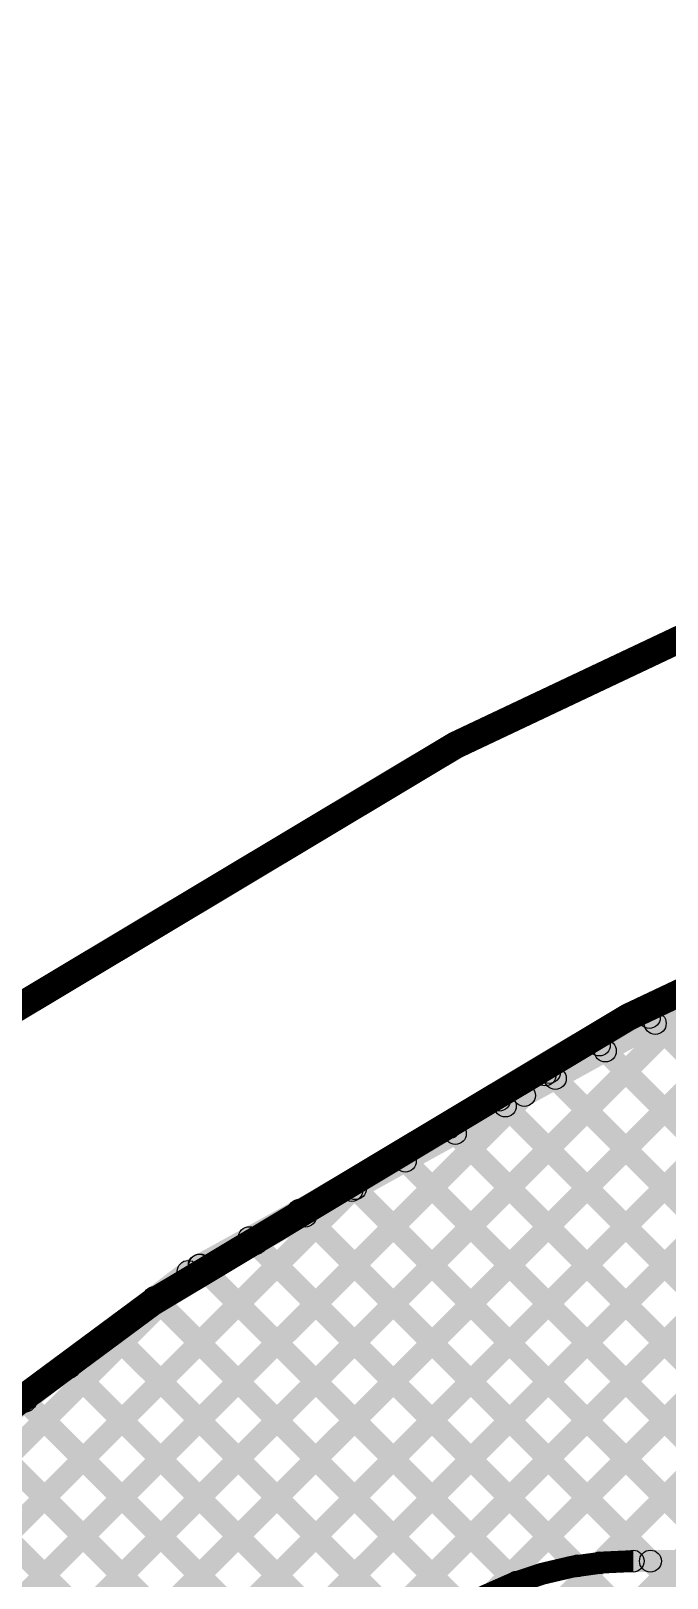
# Model space of a CAD drawing. Header units: millimetres. Extents: x -2.17 to 2.17, y -2.17 to 2.17.
# Drawn here: x -1.176 to -0.944, y 1.607 to 2.171 of the extents above; entities that cross this region are included whole.
import ezdxf

# ---------------------------------------------------------------- set-up
doc = ezdxf.new("R2010")
doc.units = ezdxf.units.MM
doc.header["$MEASUREMENT"] = 0
for name, color, linetype in [('BottomLayer', 5, 'Continuous'), ('Mechanical2', 216, 'Continuous'), ('TopLayer', 1, 'Continuous')]:
    doc.layers.add(name, color=color, linetype=linetype)

msp = doc.modelspace()

# ---------------------------------------------------------------- hatches: boundary and pattern name
at = {"layer": 'BottomLayer'}
for points in [[(-1.94446, 0.60203), (-1.95012, 0.60769), (-0.59049, 1.96732), (-0.58483, 1.96167)], [(-1.93123, 0.64355), (-1.93688, 0.64921), (-0.6351, 1.951), (-0.62944, 1.94534)], [(-1.91799, 0.68507), (-1.92365, 0.69073), (-0.67971, 1.93467), (-0.67405, 1.92901)], [(-1.90135, 0.73), (-1.90701, 0.73566), (-0.72432, 1.91834), (-0.71867, 1.91268)], [(-1.87857, 0.78107), (-1.88422, 0.78673), (-0.76894, 1.90201), (-0.76328, 1.89636)], [(-1.85578, 0.83214), (-1.86144, 0.83779), (-0.81355, 1.88569), (-0.80789, 1.88003)], [(-1.11638, 1.71511), (-1.12024, 1.72211), (-0.84064, 1.87611), (-0.83678, 1.86911)], [(-1.833, 0.88321), (-1.83865, 0.88886), (-0.865, 1.86252), (-0.85934, 1.85686)], [(-1.80241, 0.94207), (-1.80807, 0.94773), (-0.92796, 1.82784), (-0.92231, 1.82218)], [(-0.95287, 1.80846), (-0.94721, 1.81412), (0.13519, 0.73172), (0.12953, 0.72606)], [(-0.97111, 1.79842), (-0.96545, 1.80407), (0.1069, 0.73172), (0.10125, 0.72606)], [(-1.76515, 1.00763), (-1.7708, 1.01328), (-0.99093, 1.79316), (-0.98527, 1.7875)], [(-0.98935, 1.78837), (-0.98369, 1.79403), (0.07862, 0.73172), (0.07296, 0.72606)], [(-1.00758, 1.77833), (-1.00193, 1.78398), (-0.68342, 1.46547), (-0.68907, 1.45981)], [(-1.02582, 1.76828), (-1.02017, 1.77394), (-0.69962, 1.45339), (-0.70527, 1.44773)], [(-1.04406, 1.75823), (-1.03841, 1.76389), (-0.70167, 1.42716), (-0.70733, 1.4215)], [(-1.72788, 1.07318), (-1.73353, 1.07884), (-1.05389, 1.75847), (-1.04824, 1.75282)], [(-1.0623, 1.74819), (-1.05664, 1.75385), (-0.70167, 1.39887), (-0.70733, 1.39322)], [(-1.08054, 1.73814), (-1.07488, 1.7438), (-0.70167, 1.37059), (-0.70733, 1.36493)], [(-1.09878, 1.7281), (-1.09312, 1.73375), (-0.70167, 1.3423), (-0.70733, 1.33665)], [(-1.66393, 1.16541), (-1.66958, 1.17107), (-1.11686, 1.72379), (-1.1112, 1.71814)], [(-1.11702, 1.71805), (-1.11136, 1.72371), (-0.70167, 1.31402), (-0.70733, 1.30836)], [(-1.33987, 1.54344), (-1.34474, 1.54978), (-1.12074, 1.72178), (-1.11587, 1.71544)], [(-1.13352, 1.70627), (-1.12786, 1.71193), (-0.70167, 1.28574), (-0.70733, 1.28008)], [(-1.14952, 1.69399), (-1.14386, 1.69964), (-0.70167, 1.25745), (-0.70733, 1.25179)], [(-1.16552, 1.6817), (-1.15986, 1.68736), (-0.70167, 1.22917), (-0.70733, 1.22351)], [(-1.18152, 1.66942), (-1.17586, 1.67507), (-0.70167, 1.20088), (-0.70733, 1.19523)], [(-1.19752, 1.65713), (-1.19186, 1.66279), (-0.70167, 1.1726), (-0.70733, 1.16694)], [(-1.21352, 1.64485), (-1.20786, 1.6505), (-0.70167, 1.14431), (-0.70733, 1.13866)]]:
    msp.add_hatch(color=5, dxfattribs=at).paths.add_polyline_path(points)
h = msp.add_hatch(color=5, dxfattribs=at)
edge = h.paths.add_edge_path()
edge.add_arc((-0.95004, 1.81129), 0.004, 0, 360)
h = msp.add_hatch(color=5, dxfattribs=at)
edge = h.paths.add_edge_path()
edge.add_arc((-0.96828, 1.80125), 0.004, 0, 360)
h = msp.add_hatch(color=5, dxfattribs=at)
edge = h.paths.add_edge_path()
edge.add_arc((-0.9881, 1.79033), 0.004, 0, 360)
h = msp.add_hatch(color=5, dxfattribs=at)
edge = h.paths.add_edge_path()
edge.add_arc((-0.98652, 1.7912), 0.004, 0, 360)
h = msp.add_hatch(color=5, dxfattribs=at)
edge = h.paths.add_edge_path()
edge.add_arc((-1.00476, 1.78115), 0.004, 0, 360)
h = msp.add_hatch(color=5, dxfattribs=at)
edge = h.paths.add_edge_path()
edge.add_arc((-1.023, 1.77111), 0.004, 0, 360)
h = msp.add_hatch(color=5, dxfattribs=at)
edge = h.paths.add_edge_path()
edge.add_arc((-1.04123, 1.76106), 0.004, 0, 360)
h = msp.add_hatch(color=5, dxfattribs=at)
edge = h.paths.add_edge_path()
edge.add_arc((-1.05107, 1.75565), 0.004, 0, 360)
h = msp.add_hatch(color=5, dxfattribs=at)
edge = h.paths.add_edge_path()
edge.add_arc((-1.05947, 1.75102), 0.004, 0, 360)
h = msp.add_hatch(color=5, dxfattribs=at)
edge = h.paths.add_edge_path()
edge.add_arc((-1.07771, 1.74097), 0.004, 0, 360)
h = msp.add_hatch(color=5, dxfattribs=at)
edge = h.paths.add_edge_path()
edge.add_arc((-1.09595, 1.73093), 0.004, 0, 360)
h = msp.add_hatch(color=5, dxfattribs=at)
edge = h.paths.add_edge_path()
edge.add_arc((-1.11831, 1.71861), 0.004, 0, 360)
h = msp.add_hatch(color=5, dxfattribs=at)
edge = h.paths.add_edge_path()
edge.add_arc((-1.11831, 1.71861), 0.004, 0, 360)
h = msp.add_hatch(color=5, dxfattribs=at)
edge = h.paths.add_edge_path()
edge.add_arc((-1.11419, 1.72088), 0.004, 0, 360)
h = msp.add_hatch(color=5, dxfattribs=at)
edge = h.paths.add_edge_path()
edge.add_arc((-1.11403, 1.72096), 0.004, 0, 360)
h = msp.add_hatch(color=5, dxfattribs=at)
edge = h.paths.add_edge_path()
edge.add_arc((-1.13069, 1.7091), 0.004, 0, 360)
h = msp.add_hatch(color=5, dxfattribs=at)
edge = h.paths.add_edge_path()
edge.add_arc((-1.14669, 1.69681), 0.004, 0, 360)
h = msp.add_hatch(color=5, dxfattribs=at)
edge = h.paths.add_edge_path()
edge.add_arc((-1.16269, 1.68453), 0.004, 0, 360)
h = msp.add_hatch(color=5, dxfattribs=at)
edge = h.paths.add_edge_path()
edge.add_arc((-1.17869, 1.67224), 0.004, 0, 360)
at = {"layer": 'TopLayer'}
for points in [[(-0.96534, 1.60944), (-0.971, 1.6151), (-0.64266, 1.94343), (-0.637, 1.93778)], [(-1.00434, 1.59872), (-1.01, 1.60438), (-0.68727, 1.92711), (-0.68162, 1.92145)], [(-1.18372, 1.44763), (-1.18938, 1.45328), (-0.73189, 1.91078), (-0.72623, 1.90512)], [(-1.88633, 0.77331), (-1.89198, 0.77897), (-0.7765, 1.89445), (-0.77084, 1.88879)], [(-1.86354, 0.82438), (-1.8692, 0.83003), (-0.82111, 1.87812), (-0.81545, 1.87247)], [(-1.12407, 1.7075), (-1.12793, 1.7145), (-0.84834, 1.8685), (-0.84448, 1.8615)], [(-1.84076, 0.87545), (-1.84641, 0.8811), (-0.8725, 1.85501), (-0.86685, 1.84936)], [(-1.81022, 0.93427), (-1.81587, 0.93993), (-0.93547, 1.82033), (-0.92981, 1.81467)], [(-0.95069, 1.80629), (-0.94504, 1.81194), (-0.82901, 1.69592), (-0.83467, 1.69027)], [(-0.96893, 1.79624), (-0.96328, 1.8019), (-0.84632, 1.68494), (-0.85197, 1.67928)], [(-0.98717, 1.7862), (-0.98151, 1.79185), (-0.86121, 1.67155), (-0.86686, 1.66589)], [(-1.77295, 0.99982), (-1.77861, 1.00548), (-0.99844, 1.78565), (-0.99278, 1.77999)], [(-1.00541, 1.77615), (-0.99975, 1.78181), (-0.87375, 1.6558), (-0.87941, 1.65015)], [(-1.02365, 1.7661), (-1.01799, 1.77176), (-0.88381, 1.63758), (-0.88946, 1.63192)], [(-1.04189, 1.75606), (-1.03623, 1.76172), (-0.89096, 1.61644), (-0.89662, 1.61079)], [(-1.73568, 1.06538), (-1.74134, 1.07103), (-1.0614, 1.75097), (-1.05575, 1.74531)], [(-1.06013, 1.74601), (-1.05447, 1.75167), (-0.91852, 1.61572), (-0.92417, 1.61006)], [(-1.07836, 1.73597), (-1.07271, 1.74162), (-0.9468, 1.61572), (-0.95246, 1.61006)], [(-1.0966, 1.72592), (-1.09095, 1.73158), (-0.97338, 1.61401), (-0.97904, 1.60836)], [(-1.11484, 1.71588), (-1.10918, 1.72153), (-0.99567, 1.60801), (-1.00132, 1.60236)], [(-1.67188, 1.15746), (-1.67753, 1.16312), (-1.12437, 1.71628), (-1.11871, 1.71063)], [(-1.34756, 1.53583), (-1.35244, 1.54217), (-1.12844, 1.71417), (-1.12356, 1.70783)], [(-1.13256, 1.70531), (-1.1269, 1.71097), (-1.01481, 1.59887), (-1.02047, 1.59322)], [(-1.14856, 1.69302), (-1.1429, 1.69868), (-1.03137, 1.58715), (-1.03702, 1.58149)], [(-1.16456, 1.68074), (-1.1589, 1.68639), (-1.04555, 1.57305), (-1.05121, 1.56739)], [(-1.18056, 1.66845), (-1.1749, 1.67411), (-1.05737, 1.55658), (-1.06302, 1.55092)], [(-1.19655, 1.65617), (-1.1909, 1.66182), (-1.06661, 1.53754), (-1.07226, 1.53188)], [(-1.21255, 1.64388), (-1.2069, 1.64954), (-1.07274, 1.51538), (-1.07839, 1.50972)], [(-0.95592, 1.60889), (-0.95592, 1.61689), (-0.90546, 1.61689), (-0.90546, 1.60889)]]:
    msp.add_hatch(color=1, dxfattribs=at).paths.add_polyline_path(points)
h = msp.add_hatch(color=1, dxfattribs=at)
edge = h.paths.add_edge_path()
edge.add_arc((-0.94787, 1.80912), 0.004, 0, 360)
h = msp.add_hatch(color=1, dxfattribs=at)
edge = h.paths.add_edge_path()
edge.add_arc((-0.9661, 1.79907), 0.004, 0, 360)
h = msp.add_hatch(color=1, dxfattribs=at)
edge = h.paths.add_edge_path()
edge.add_arc((-0.98434, 1.78902), 0.004, 0, 360)
h = msp.add_hatch(color=1, dxfattribs=at)
edge = h.paths.add_edge_path()
edge.add_arc((-0.99561, 1.78282), 0.004, 0, 360)
h = msp.add_hatch(color=1, dxfattribs=at)
edge = h.paths.add_edge_path()
edge.add_arc((-1.00258, 1.77898), 0.004, 0, 360)
h = msp.add_hatch(color=1, dxfattribs=at)
edge = h.paths.add_edge_path()
edge.add_arc((-1.02082, 1.76893), 0.004, 0, 360)
h = msp.add_hatch(color=1, dxfattribs=at)
edge = h.paths.add_edge_path()
edge.add_arc((-1.03906, 1.75889), 0.004, 0, 360)
h = msp.add_hatch(color=1, dxfattribs=at)
edge = h.paths.add_edge_path()
edge.add_arc((-1.05857, 1.74814), 0.004, 0, 360)
h = msp.add_hatch(color=1, dxfattribs=at)
edge = h.paths.add_edge_path()
edge.add_arc((-1.0573, 1.74884), 0.004, 0, 360)
h = msp.add_hatch(color=1, dxfattribs=at)
edge = h.paths.add_edge_path()
edge.add_arc((-1.07554, 1.7388), 0.004, 0, 360)
h = msp.add_hatch(color=1, dxfattribs=at)
edge = h.paths.add_edge_path()
edge.add_arc((-1.09377, 1.72875), 0.004, 0, 360)
h = msp.add_hatch(color=1, dxfattribs=at)
edge = h.paths.add_edge_path()
edge.add_arc((-1.11201, 1.7187), 0.004, 0, 360)
h = msp.add_hatch(color=1, dxfattribs=at)
edge = h.paths.add_edge_path()
edge.add_arc((-1.12154, 1.71346), 0.004, 0, 360)
h = msp.add_hatch(color=1, dxfattribs=at)
edge = h.paths.add_edge_path()
edge.add_arc((-1.12973, 1.70814), 0.004, 0, 360)
h = msp.add_hatch(color=1, dxfattribs=at)
edge = h.paths.add_edge_path()
edge.add_arc((-1.126, 1.711), 0.004, 0, 360)
h = msp.add_hatch(color=1, dxfattribs=at)
edge = h.paths.add_edge_path()
edge.add_arc((-1.126, 1.711), 0.004, 0, 360)
h = msp.add_hatch(color=1, dxfattribs=at)
edge = h.paths.add_edge_path()
edge.add_arc((-1.14573, 1.69585), 0.004, 0, 360)
h = msp.add_hatch(color=1, dxfattribs=at)
edge = h.paths.add_edge_path()
edge.add_arc((-1.16173, 1.68357), 0.004, 0, 360)
h = msp.add_hatch(color=1, dxfattribs=at)
edge = h.paths.add_edge_path()
edge.add_arc((-1.17773, 1.67128), 0.004, 0, 360)
h = msp.add_hatch(color=1, dxfattribs=at)
edge = h.paths.add_edge_path()
edge.add_arc((-0.97621, 1.61118), 0.004, 0, 360)
h = msp.add_hatch(color=1, dxfattribs=at)
edge = h.paths.add_edge_path()
edge.add_arc((-0.96817, 1.61227), 0.004, 0, 360)
h = msp.add_hatch(color=1, dxfattribs=at)
edge = h.paths.add_edge_path()
edge.add_arc((-0.95592, 1.61289), 0.004, 0, 360)
h = msp.add_hatch(color=1, dxfattribs=at)
edge = h.paths.add_edge_path()
edge.add_arc((-0.95592, 1.61289), 0.004, 0, 360)
h = msp.add_hatch(color=1, dxfattribs=at)
edge = h.paths.add_edge_path()
edge.add_arc((-0.94963, 1.61289), 0.004, 0, 360)
h = msp.add_hatch(color=1, dxfattribs=at)
edge = h.paths.add_edge_path()
edge.add_arc((-0.99849, 1.60519), 0.004, 0, 360)

# ---------------------------------------------------------------- linework, layer by layer
at = {"layer": 'BottomLayer'}
for centre in [(-0.95004, 1.81129), (-0.96828, 1.80125), (-0.9881, 1.79033), (-0.98652, 1.7912), (-1.00476, 1.78115), (-1.023, 1.77111), (-1.04123, 1.76106), (-1.05107, 1.75565), (-1.05947, 1.75102), (-1.07771, 1.74097), (-1.09595, 1.73093), (-1.11831, 1.71861), (-1.11831, 1.71861), (-1.11419, 1.72088), (-1.11403, 1.72096), (-1.13069, 1.7091), (-1.14669, 1.69681), (-1.16269, 1.68453), (-1.17869, 1.67224)]:
    msp.add_circle(centre, 0.004, dxfattribs=at)
at = {"layer": 'Mechanical2', "const_width": 0.01}
for points in [[(2.16535, 0.001, 1), (-2.16535, 0.001, 1)], [(2.08135, -0.01, 1), (-2.04935, -0.01, 1)], [(1.84055, 0.001, 1), (-1.84055, 0.001, 1)], [(1.6437, 0.001, 1), (-1.6437, 0.001, 1)]]:
    msp.add_lwpolyline(points, format="xyb", close=True, dxfattribs=at)
at = {"layer": 'TopLayer', "const_width": 0.008}
msp.add_lwpolyline([(-1.07742, 1.49139, -0.414214), (-0.95592, 1.61289)], format="xyb", dxfattribs=at)
at = {"layer": 'TopLayer'}
for centre in [(-0.94787, 1.80912), (-0.9661, 1.79907), (-0.98434, 1.78902), (-0.99561, 1.78282), (-1.00258, 1.77898), (-1.02082, 1.76893), (-1.03906, 1.75889), (-1.05857, 1.74814), (-1.0573, 1.74884), (-1.07554, 1.7388), (-1.09377, 1.72875), (-1.11201, 1.7187), (-1.12154, 1.71346), (-1.12973, 1.70814), (-1.126, 1.711), (-1.126, 1.711), (-1.14573, 1.69585), (-1.16173, 1.68357), (-1.17773, 1.67128), (-0.97621, 1.61118), (-0.96817, 1.61227), (-0.95592, 1.61289), (-0.95592, 1.61289), (-0.94963, 1.61289), (-0.99849, 1.60519)]:
    msp.add_circle(centre, 0.004, dxfattribs=at)

doc.saveas('drawing.dxf')
